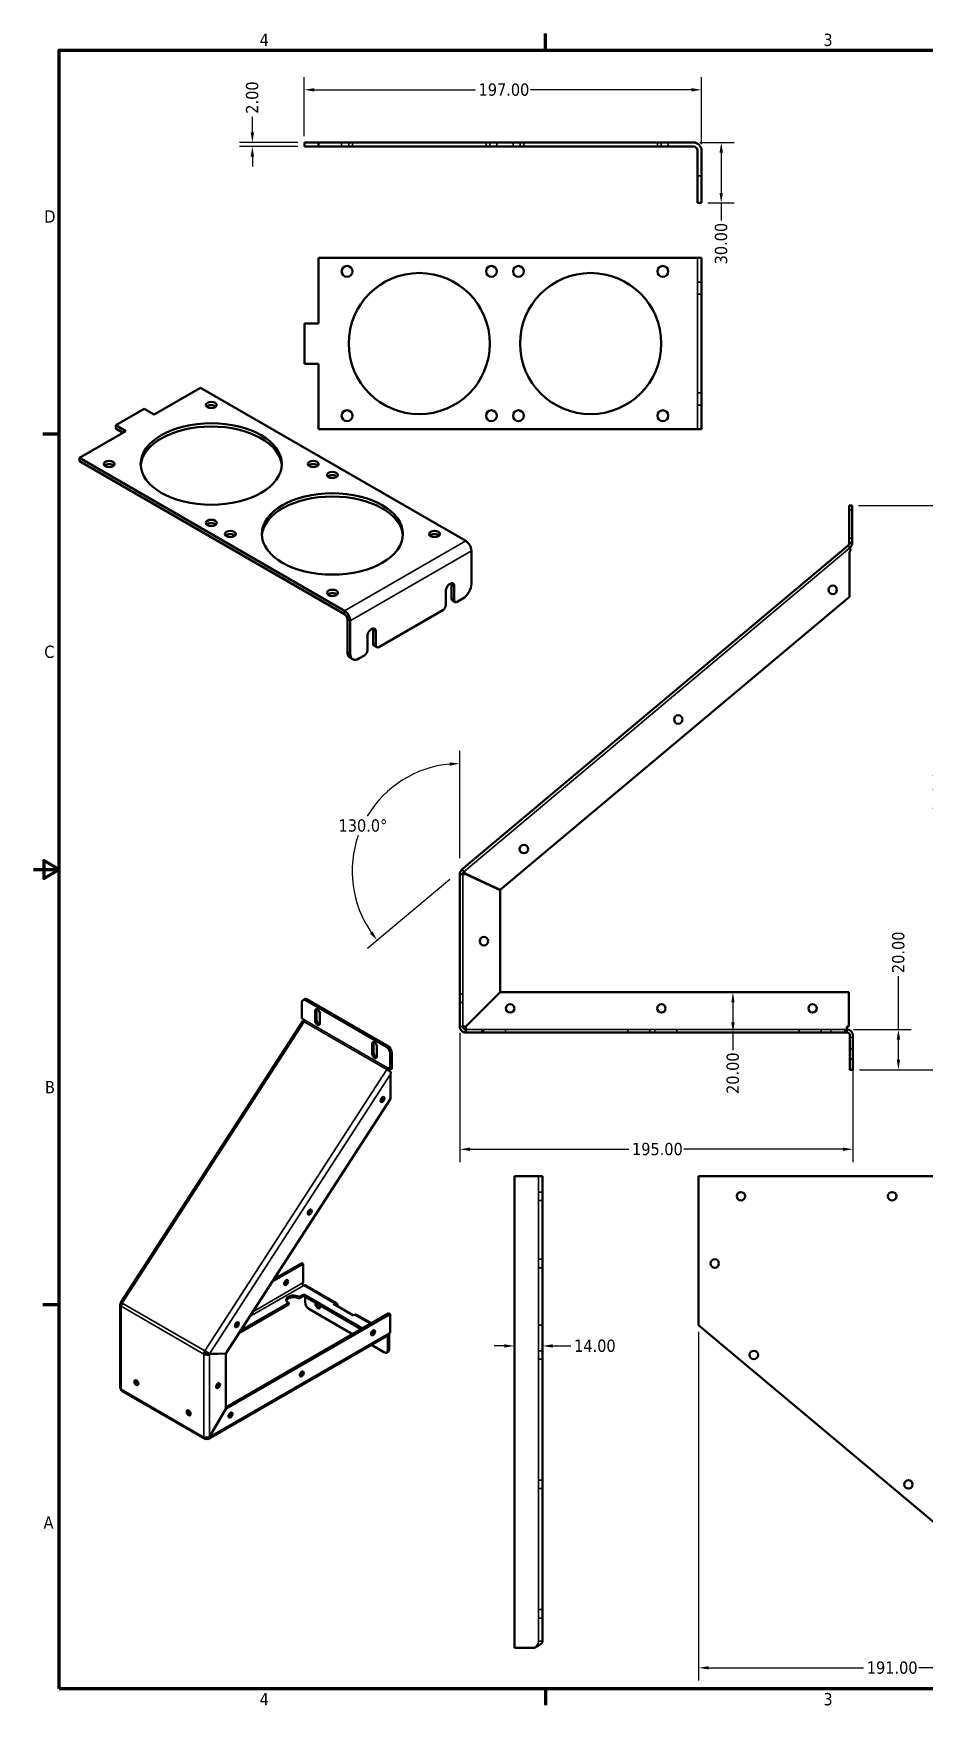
# Model space of a CAD drawing. Header units: millimetres. Extents: x 25 to 1092, y 13 to 851.
# Drawn here: x 25 to 467, y 17 to 846 of the extents above; entities that cross this region are included whole.
import ezdxf

# ---------------------------------------------------------------- set-up
doc = ezdxf.new("R2010")
doc.units = ezdxf.units.MM
doc.header["$LTSCALE"] = 2
for name, color, linetype, lineweight in [('Obramowanie (ANSI)', 7, 'Continuous', 70), ('Ukryty (ANSI)', 7, 'Continuous', 35), ('Widoczne (ANSI)', 7, 'Continuous', 50), ('Widoczne wąskie (ANSI)', 7, 'Continuous', 35), ('Wymiar (ANSI)', 7, 'Continuous', 25)]:
    doc.layers.add(name, color=color, linetype=linetype, lineweight=lineweight)
doc.styles.add('Tekst notatki (ANSI)', font='tahoma.ttf')
doc.dimstyles.new('Domyślne - mm (ANSI)', dxfattribs={"dimscale": 2, "dimtxt": 3.048, "dimasz": 2.5, "dimexe": 3.175, "dimexo": 1.6002, "dimgap": 0.8, "dimtad": 0, "dimtoh": 1, "dimrnd": 1e-08, "dimzin": 4, "dimdsep": 46, "dimtxsty": 'Tekst notatki (ANSI)', "dimcen": 0.09, "dimdle": 10, "dimclrd": 256, "dimclre": 256, "dimclrt": 256, "dimadec": 1, "dimazin": 1, "dimtfac": 1, "dimtofl": 0, "dimtmove": 0, "dimatfit": 3, "dimfxl": 1, "dimtolj": 1, "dimtzin": 4, "dimlwd": -1, "dimlwe": -1, "dimarcsym": 0})

# ---------------------------------------------------------------- blocks, each defined once
blk = doc.blocks.new('Ramki Default Border')
at = {"layer": 'Obramowanie (ANSI)'}
for p, q in [((139.7, 419.1), (139.7, 423.16)), ((19.05, 323.85), (14.99, 323.85)), ((19.05, 107.95), (14.99, 107.95)), ((139.7, 12.7), (139.7, 8.64))]:
    blk.add_line(p, q, dxfattribs=at)
at = {"layer": 'Obramowanie (ANSI)', "flags": 128}
for points in [[(19.05, 12.7), (19.05, 419.1), (539.75, 419.1), (539.75, 12.7), (19.05, 12.7)], [(12.7, 215.9), (19.05, 215.9), (15.24, 218.1), (15.24, 213.7), (19.05, 215.9)]]:
    blk.add_lwpolyline(points, dxfattribs=at)
at = {"layer": 'Obramowanie (ANSI)', "char_height": 3.05, "attachment_point": 7, "style": 'Tekst notatki (ANSI)'}
for s, insert in [('4', (68.79, 420.12)), ('3', (208.6, 420.05)), ('D', (15.39, 376.3)), ('C', (15.39, 268.3)), ('B', (15.58, 160.4)), ('A', (15.21, 52.45)), ('4', (68.79, 8.64)), ('3', (208.6, 8.57))]:
    blk.add_mtext(s, dxfattribs=dict(at, insert=insert))
blk = doc.blocks.new('*D5')
at = {"layer": 'Defpoints', "color": 0, "transparency": 16777216}
for p in [(352.75, 792.36), (366.52, 792.36), (356.75, 762.36)]:
    blk.add_point(p, dxfattribs=at)
at = {"layer": 'Wymiar (ANSI)', "transparency": 16777216}
for p, q in [((355.95, 792.36), (372.87, 792.36)), ((366.52, 787.36), (366.52, 767.36)), ((359.95, 762.36), (372.87, 762.36)), ((366.52, 762.36), (366.52, 753.59))]:
    blk.add_line(p, q, dxfattribs=at)
for points in [[(365.69, 787.36), (367.35, 787.36), (366.52, 792.36)], [(365.69, 767.36), (367.35, 767.36), (366.52, 762.36)]]:
    blk.add_solid(points, dxfattribs=at)
at = {"layer": 'Wymiar (ANSI)', "transparency": 16777216, "insert": (363.34, 731.88), "char_height": 6.096, "attachment_point": 1, "rotation": 90, "style": 'Tekst notatki (ANSI)'}
blk.add_mtext('\\A1;30.00', dxfattribs=at)
blk = doc.blocks.new('*D6')
at = {"layer": 'Defpoints', "color": 0, "transparency": 16777216}
for p in [(159.75, 818.47), (159.75, 792.36), (356.75, 788.36)]:
    blk.add_point(p, dxfattribs=at)
at = {"layer": 'Wymiar (ANSI)', "transparency": 16777216}
for p, q in [((159.75, 795.56), (159.75, 824.82)), ((356.75, 791.56), (356.75, 824.82)), ((164.75, 818.47), (244.57, 818.47)), ((351.75, 818.47), (271.93, 818.47))]:
    blk.add_line(p, q, dxfattribs=at)
for points in [[(164.75, 819.3), (164.75, 817.64), (159.75, 818.47)], [(351.75, 819.3), (351.75, 817.64), (356.75, 818.47)]]:
    blk.add_solid(points, dxfattribs=at)
at = {"layer": 'Wymiar (ANSI)', "transparency": 16777216, "insert": (246.17, 821.64), "char_height": 6.096, "attachment_point": 1, "style": 'Tekst notatki (ANSI)'}
blk.add_mtext('\\A1;197.00', dxfattribs=at)
blk = doc.blocks.new('*D7')
at = {"layer": 'Defpoints', "color": 0, "transparency": 16777216}
for p in [(133.97, 790.36), (159.75, 792.36), (159.75, 790.36)]:
    blk.add_point(p, dxfattribs=at)
at = {"layer": 'Wymiar (ANSI)', "transparency": 16777216}
for p, q in [((133.97, 797.36), (133.97, 805.02)), ((156.55, 792.36), (127.62, 792.36)), ((156.55, 790.36), (127.62, 790.36)), ((133.97, 785.36), (133.97, 780.36))]:
    blk.add_line(p, q, dxfattribs=at)
for points in [[(133.14, 797.36), (134.8, 797.36), (133.97, 792.36)], [(133.14, 785.36), (134.8, 785.36), (133.97, 790.36)]]:
    blk.add_solid(points, dxfattribs=at)
at = {"layer": 'Wymiar (ANSI)', "transparency": 16777216, "insert": (130.79, 806.62), "char_height": 6.096, "attachment_point": 1, "rotation": 90, "style": 'Tekst notatki (ANSI)'}
blk.add_mtext('\\A1;2.00', dxfattribs=at)
blk = doc.blocks.new('*D13')
at = {"layer": 'Defpoints', "color": 0, "transparency": 16777216}
for p in [(200.21, 469.76), (236.85, 434.13), (234.39, 428.87), (236.85, 430.93)]:
    blk.add_point(p, dxfattribs=at)
at = {"layer": 'Wymiar (ANSI)', "transparency": 16777216}
for p, q in [((236.85, 437.33), (236.85, 490.67)), ((231.94, 426.81), (191.08, 392.53))]:
    blk.add_line(p, q, dxfattribs=at)
for start, end in [(95.36761, 149.19948), (160.53774, 214.63239)]:
    blk.add_arc((236.85, 430.93), 53.39, start, end, dxfattribs=at)
for points in [[(231.81, 484.92), (231.89, 483.25), (236.85, 484.32)], [(193.58, 401.09), (192.25, 400.08), (195.95, 396.61)]]:
    blk.add_solid(points, dxfattribs=at)
at = {"layer": 'Wymiar (ANSI)', "transparency": 16777216, "insert": (176.73, 456.67), "char_height": 6.096, "attachment_point": 1, "style": 'Tekst notatki (ANSI)'}
blk.add_mtext('\\A1;130.0°', dxfattribs=at)
blk = doc.blocks.new('*D14')
at = {"layer": 'Defpoints', "color": 0, "transparency": 16777216}
for p in [(428.85, 352.43), (431.85, 332.43), (454.41, 332.43)]:
    blk.add_point(p, dxfattribs=at)
at = {"layer": 'Wymiar (ANSI)', "transparency": 16777216}
for p, q in [((454.41, 352.43), (454.41, 378.83)), ((432.05, 352.43), (460.76, 352.43)), ((454.41, 337.43), (454.41, 347.43)), ((435.05, 332.43), (460.76, 332.43))]:
    blk.add_line(p, q, dxfattribs=at)
for points in [[(453.57, 347.43), (455.24, 347.43), (454.41, 352.43)], [(453.57, 337.43), (455.24, 337.43), (454.41, 332.43)]]:
    blk.add_solid(points, dxfattribs=at)
at = {"layer": 'Wymiar (ANSI)', "transparency": 16777216, "insert": (451.23, 380.43), "char_height": 6.096, "attachment_point": 1, "rotation": 90, "style": 'Tekst notatki (ANSI)'}
blk.add_mtext('\\A1;20.00', dxfattribs=at)
blk = doc.blocks.new('*D15')
at = {"layer": 'Defpoints', "color": 0, "transparency": 16777216}
for p in [(372.33, 370.93), (372.33, 370.93), (372.33, 350.93)]:
    blk.add_point(p, dxfattribs=at)
at = {"layer": 'Wymiar (ANSI)', "transparency": 16777216}
for p, q in [((372.33, 365.93), (372.33, 355.93)), ((372.33, 350.93), (372.33, 342.13))]:
    blk.add_line(p, q, dxfattribs=at)
for points in [[(371.5, 365.93), (373.16, 365.93), (372.33, 370.93)], [(371.5, 355.93), (373.16, 355.93), (372.33, 350.93)]]:
    blk.add_solid(points, dxfattribs=at)
at = {"layer": 'Wymiar (ANSI)', "transparency": 16777216, "insert": (369.15, 320.47), "char_height": 6.096, "attachment_point": 1, "rotation": 90, "style": 'Tekst notatki (ANSI)'}
blk.add_mtext('\\A1;20.00', dxfattribs=at)
blk = doc.blocks.new('*D16')
at = {"layer": 'Defpoints', "color": 0, "transparency": 16777216}
for p in [(236.85, 353.93), (431.85, 336.43), (236.85, 293.05)]:
    blk.add_point(p, dxfattribs=at)
at = {"layer": 'Wymiar (ANSI)', "transparency": 16777216}
for p, q in [((236.85, 350.73), (236.85, 286.7)), ((431.85, 333.23), (431.85, 286.7)), ((241.85, 293.05), (320.67, 293.05)), ((426.85, 293.05), (348.02, 293.05))]:
    blk.add_line(p, q, dxfattribs=at)
for points in [[(241.85, 293.88), (241.85, 292.21), (236.85, 293.05)], [(426.85, 293.88), (426.85, 292.21), (431.85, 293.05)]]:
    blk.add_solid(points, dxfattribs=at)
at = {"layer": 'Wymiar (ANSI)', "transparency": 16777216, "insert": (322.27, 296.22), "char_height": 6.096, "attachment_point": 1, "style": 'Tekst notatki (ANSI)'}
blk.add_mtext('\\A1;195.00', dxfattribs=at)
blk = doc.blocks.new('*D17')
at = {"layer": 'Defpoints', "color": 0, "transparency": 16777216}
for p in [(431.47, 612.27), (474.72, 612.27), (431.85, 332.43)]:
    blk.add_point(p, dxfattribs=at)
at = {"layer": 'Wymiar (ANSI)', "transparency": 16777216}
for p, q in [((434.67, 612.27), (481.07, 612.27)), ((474.72, 607.27), (474.72, 486.22)), ((474.72, 337.43), (474.72, 458.48)), ((435.05, 332.43), (481.07, 332.43))]:
    blk.add_line(p, q, dxfattribs=at)
for points in [[(473.88, 607.27), (475.55, 607.27), (474.72, 612.27)], [(473.88, 337.43), (475.55, 337.43), (474.72, 332.43)]]:
    blk.add_solid(points, dxfattribs=at)
at = {"layer": 'Wymiar (ANSI)', "transparency": 16777216, "insert": (471.53, 460.08), "char_height": 6.096, "attachment_point": 1, "rotation": 90, "style": 'Tekst notatki (ANSI)'}
blk.add_mtext('\\A1;279.85', dxfattribs=at)
blk = doc.blocks.new('*D18')
at = {"layer": 'Defpoints', "color": 0, "transparency": 16777216}
for p in [(263.93, 195.49), (263.93, 195.49), (277.93, 195.49)]:
    blk.add_point(p, dxfattribs=at)
at = {"layer": 'Wymiar (ANSI)', "transparency": 16777216}
for p, q in [((258.93, 195.49), (253.93, 195.49)), ((282.93, 195.49), (291.96, 195.49))]:
    blk.add_line(p, q, dxfattribs=at)
for points in [[(258.93, 196.32), (258.93, 194.66), (263.93, 195.49)], [(282.93, 196.32), (282.93, 194.66), (277.93, 195.49)]]:
    blk.add_solid(points, dxfattribs=at)
at = {"layer": 'Wymiar (ANSI)', "transparency": 16777216, "insert": (293.56, 198.66), "char_height": 6.096, "attachment_point": 1, "style": 'Tekst notatki (ANSI)'}
blk.add_mtext('\\A1;14.00', dxfattribs=at)
blk = doc.blocks.new('*D19')
at = {"layer": 'Defpoints', "color": 0, "transparency": 16777216}
for p in [(355.3, 205.73), (546.3, 45.73), (546.3, 35.86)]:
    blk.add_point(p, dxfattribs=at)
at = {"layer": 'Wymiar (ANSI)', "transparency": 16777216}
for p, q in [((355.3, 202.53), (355.3, 29.51)), ((546.3, 42.53), (546.3, 29.51)), ((360.3, 35.86), (437.12, 35.86)), ((541.3, 35.86), (464.48, 35.86))]:
    blk.add_line(p, q, dxfattribs=at)
for points in [[(360.3, 36.69), (360.3, 35.02), (355.3, 35.86)], [(541.3, 36.69), (541.3, 35.02), (546.3, 35.86)]]:
    blk.add_solid(points, dxfattribs=at)
at = {"layer": 'Wymiar (ANSI)', "transparency": 16777216, "insert": (438.72, 39.03), "char_height": 6.096, "attachment_point": 1, "style": 'Tekst notatki (ANSI)'}
blk.add_mtext('\\A1;191.00', dxfattribs=at)

msp = doc.modelspace()

# ---------------------------------------------------------------- linework, layer by layer
at = {"layer": 'Ukryty (ANSI)'}
for p, q in [((178.253, 790.363), (178.253, 792.363)), ((181.753, 792.363), (181.753, 790.363)), ((183.653, 790.363), (183.653, 792.363)), ((249.853, 790.363), (249.853, 792.363)), ((251.753, 792.363), (251.753, 790.363)), ((255.253, 790.363), (255.253, 792.363)), ((263.253, 790.363), (263.253, 792.363)), ((266.753, 792.363), (266.753, 790.363)), ((268.653, 790.363), (268.653, 792.363)), ((334.853, 790.363), (334.853, 792.363)), ((336.753, 792.363), (336.753, 790.363)), ((340.253, 790.363), (340.253, 792.363)), ((354.753, 775.863), (356.753, 775.863)), ((354.753, 650.131), (354.753, 735.131)), ((354.753, 723.131), (356.753, 723.131)), ((356.753, 717.131), (354.753, 717.131)), ((354.753, 668.131), (356.753, 668.131)), ((356.753, 662.131), (354.753, 662.131)), ((431.466, 610.174), (429.966, 610.174)), ((430.355, 591.343), (238.881, 430.677)), ((431.466, 596.174), (429.966, 596.174)), ((238.345, 429.528), (238.345, 353.927)), ((238.345, 370.027), (236.845, 370.027)), ((238.345, 365.827), (236.845, 365.827)), ((239.845, 352.427), (428.845, 352.427)), ((247.845, 350.927), (247.845, 352.427)), ((248.545, 352.427), (248.545, 350.927)), ((248.554, 352.427), (248.554, 350.927)), ((259.537, 350.927), (259.537, 352.427)), ((259.545, 352.427), (259.545, 350.927)), ((320.145, 352.427), (320.145, 350.927)), ((320.154, 352.427), (320.154, 350.927)), ((331.137, 350.927), (331.137, 352.427)), ((331.145, 352.427), (331.145, 350.927)), ((333.545, 352.427), (333.545, 350.927)), ((333.554, 352.427), (333.554, 350.927)), ((344.537, 350.927), (344.537, 352.427)), ((344.545, 352.427), (344.545, 350.927)), ((405.145, 352.427), (405.145, 350.927)), ((405.154, 352.427), (405.154, 350.927)), ((416.137, 350.927), (416.137, 352.427)), ((416.145, 352.427), (416.145, 350.927)), ((420.845, 350.927), (420.845, 352.427)), ((427.845, 350.927), (427.845, 352.427)), ((431.845, 348.427), (430.345, 348.427)), ((431.845, 342.927), (430.345, 342.927)), ((431.845, 337.927), (430.345, 337.927)), ((275.926, 49.084), (275.926, 279.733)), ((277.926, 271.833), (275.926, 271.833)), ((277.926, 267.633), (275.926, 267.633)), ((277.926, 238.483), (275.926, 238.483)), ((277.926, 234.283), (275.926, 234.283)), ((277.926, 205.733), (275.926, 205.733)), ((277.926, 193.133), (275.926, 193.133)), ((277.926, 188.933), (275.926, 188.933)), ((277.926, 128.918), (275.926, 128.918)), ((277.926, 124.718), (275.926, 124.718)), ((277.926, 64.702), (275.926, 64.702)), ((277.926, 60.502), (275.926, 60.502)), ((276.473, 49.084), (275.926, 49.084)), ((277.926, 49.084), (276.473, 49.084))]:
    msp.add_line(p, q, dxfattribs=at)
msp.add_open_spline([(275.926, 49.084), (275.926, 48.276), (275.456, 47.469), (274.769, 46.661), (274.506, 46.352), (274.216, 46.043), (273.926, 45.733)], degree=3, knots=[0, 0, 0, 0, 1.1358119, 1.1358119, 1.1358119, 1.5707963, 1.5707963, 1.5707963, 1.5707963], dxfattribs=at)
at = {"layer": 'Widoczne (ANSI)'}
for p, q in [((159.753, 792.363), (159.753, 790.363)), ((159.753, 792.363), (166.753, 792.363)), ((159.753, 790.363), (166.753, 790.363)), ((166.753, 790.363), (166.753, 792.363)), ((352.753, 792.363), (166.753, 792.363)), ((352.753, 790.363), (166.753, 790.363)), ((354.753, 788.363), (354.753, 768.363)), ((356.753, 788.363), (356.753, 768.363)), ((354.753, 762.363), (354.753, 768.363)), ((356.753, 768.363), (356.753, 762.363)), ((354.753, 762.363), (356.753, 762.363)), ((166.753, 702.631), (166.753, 735.131)), ((166.753, 735.131), (352.753, 735.131)), ((356.753, 735.131), (352.753, 735.131)), ((356.753, 735.131), (356.753, 650.131)), ((159.753, 702.631), (159.753, 682.631)), ((166.753, 702.631), (159.753, 702.631)), ((159.753, 682.631), (166.753, 682.631)), ((166.753, 650.131), (166.753, 682.631)), ((85.293, 657.412), (108.274, 670.68)), ((108.274, 670.68), (239.796, 594.746)), ((80.344, 660.27), (66.201, 652.105)), ((85.293, 657.412), (80.344, 660.27)), ((48.17, 635.979), (71.151, 649.247)), ((66.201, 652.105), (66.201, 650.472)), ((66.201, 652.105), (71.151, 649.247)), ((66.201, 650.472), (69.737, 648.431)), ((352.753, 650.131), (166.753, 650.131)), ((356.753, 650.131), (352.753, 650.131)), ((48.17, 634.346), (48.17, 635.979)), ((179.692, 560.045), (48.17, 635.979)), ((179.692, 558.412), (48.17, 634.346)), ((429.966, 608.275), (429.966, 612.275)), ((431.466, 612.275), (429.966, 612.275)), ((429.966, 608.275), (429.966, 593.674)), ((431.466, 612.275), (431.466, 608.275)), ((431.466, 593.674), (431.466, 608.275)), ((237.917, 431.826), (429.43, 592.525)), ((242.625, 589.847), (242.625, 573.517)), ((430.105, 591.72), (429.43, 592.525)), ((429.966, 593.674), (431.466, 593.674)), ((430.166, 567.034), (430.166, 589.226)), ((430.394, 591.375), (430.355, 591.343)), ((232.725, 566.169), (232.725, 573.109)), ((234.139, 572.292), (234.139, 565.352)), ((229.897, 562.903), (229.897, 569.843)), ((234.553, 564.436), (233.139, 565.253)), ((235.553, 564.536), (238.382, 566.169)), ((256.888, 421.636), (430.166, 567.034)), ((181.106, 555.962), (181.106, 539.632)), ((196.663, 542.082), (228.482, 560.453)), ((182.52, 555.146), (182.52, 538.816)), ((191.006, 540.449), (191.006, 547.389)), ((193.834, 543.715), (193.834, 550.655)), ((195.248, 549.839), (195.248, 542.898)), ((195.663, 541.983), (194.248, 542.799)), ((183.763, 536.069), (182.349, 536.886)), ((186.763, 536.366), (189.592, 537.999)), ((237.917, 431.826), (238.345, 431.316)), ((238.345, 431.316), (238.881, 430.677)), ((236.845, 429.528), (237.512, 429.528)), ((236.845, 429.528), (236.845, 353.927)), ((237.512, 429.528), (238.345, 429.528)), ((239.845, 429.473), (256.845, 421.546)), ((239.888, 429.564), (256.888, 421.636)), ((256.845, 421.546), (256.845, 370.998)), ((158.539, 357.881), (158.539, 365.829)), ((159.799, 367.458), (159.091, 367.05)), ((160.425, 366.918), (200.494, 343.783)), ((161.132, 367.326), (201.201, 344.192)), ((239.845, 353.998), (256.845, 370.998)), ((239.916, 353.927), (256.916, 370.927)), ((256.916, 370.927), (429.845, 370.927)), ((429.845, 353.927), (429.845, 370.927)), ((158.926, 356.647), (68.663, 217.076)), ((158.539, 357.881), (159.953, 357.065)), ((165.139, 356.792), (165.139, 361.691)), ((165.846, 362.1), (165.846, 357.201)), ((167.496, 360.331), (167.496, 355.432)), ((236.845, 353.927), (238.345, 353.927)), ((239.845, 350.927), (239.845, 352.427)), ((239.845, 350.927), (428.845, 350.927)), ((428.845, 353.927), (429.845, 353.927)), ((428.845, 353.927), (428.845, 350.927)), ((430.345, 349.427), (430.345, 336.427)), ((431.845, 349.427), (431.845, 336.427)), ((193.423, 340.462), (193.423, 345.361)), ((194.13, 345.77), (194.13, 340.871)), ((195.78, 344.001), (195.78, 339.102)), ((202.38, 340.517), (202.38, 332.57)), ((203.087, 332.978), (203.087, 340.926)), ((200.966, 333.386), (202.38, 332.57)), ((202.38, 332.57), (203.087, 332.978)), ((430.345, 332.427), (430.345, 336.427)), ((430.345, 332.427), (431.845, 332.427)), ((431.845, 336.427), (431.845, 332.427)), ((202.474, 318.124), (202.474, 330.204)), ((120.79, 191.819), (202.474, 318.124)), ((263.926, 279.733), (273.926, 279.733)), ((263.926, 45.733), (263.926, 279.733)), ((277.926, 279.733), (273.926, 279.733)), ((277.926, 279.733), (277.926, 49.084)), ((355.304, 279.733), (542.304, 279.733)), ((355.304, 205.733), (355.304, 279.733)), ((143.706, 227.253), (159.19, 236.192)), ((144.549, 228.556), (158.482, 236.6)), ((159.19, 236.192), (158.482, 236.6)), ((159.19, 226.939), (159.19, 236.192)), ((158.718, 226.666), (159.19, 226.939)), ((175.746, 216.695), (160.425, 225.541)), ((68.33, 215.956), (68.33, 174.838)), ((68.916, 216.757), (69.033, 216.762)), ((68.916, 216.757), (69.317, 216.526)), ((68.936, 216.818), (69.348, 216.58)), ((152.028, 216), (127.133, 201.627)), ((127.976, 202.93), (152.028, 216.816)), ((152.028, 216), (152.028, 216.816)), ((157.206, 219.806), (159.425, 221.087)), ((159.425, 220.271), (157.206, 218.989)), ((157.206, 219.806), (157.206, 218.989)), ((159.425, 221.087), (188.652, 204.213)), ((159.425, 220.271), (159.425, 221.087)), ((187.945, 203.804), (159.425, 220.271)), ((160.132, 217.141), (160.132, 219.862)), ((174.275, 216.324), (174.746, 216.596)), ((184.174, 210.609), (174.275, 216.324)), ((176.16, 215.78), (176.16, 215.235)), ((120.77, 165.021), (201.616, 211.697)), ((120.803, 164.224), (202.323, 211.289)), ((183.703, 201.355), (162.018, 213.875)), ((184.645, 210.881), (184.174, 210.609)), ((193.009, 206.728), (185.645, 210.98)), ((202.323, 211.289), (201.616, 211.697)), ((202.323, 202.035), (202.323, 211.289)), ((201.437, 200.848), (112.359, 149.418)), ((192.895, 201.763), (192.876, 201.752)), ((192.88, 201.772), (192.895, 201.763)), ((201.145, 200.539), (201.145, 193.462)), ((201.852, 201.763), (202.323, 202.035)), ((201.852, 200.947), (201.852, 193.87)), ((355.304, 205.733), (542.304, 49.084)), ((109.928, 191.476), (110.242, 191.657)), ((110.242, 191.657), (110.635, 191.884)), ((110.433, 193.019), (110.635, 192.857)), ((110.635, 192.857), (110.887, 192.656)), ((111.243, 192.452), (110.66, 192.116)), ((112.166, 191.859), (112.049, 191.854)), ((112.756, 191.446), (112.049, 191.854)), ((112.776, 191.507), (112.069, 191.915)), ((112.756, 191.446), (120.77, 191.758)), ((112.776, 191.507), (120.79, 191.819)), ((120.77, 191.758), (120.673, 191.814)), ((120.77, 191.758), (120.77, 164.243)), ((199.259, 192.374), (193.009, 195.982)), ((201.299, 192.65), (200.592, 192.241)), ((158.646, 181.99), (157.521, 181.34)), ((69.33, 173.087), (110.342, 149.408)), ((112.756, 150.362), (120.77, 164.243)), ((112.79, 150.343), (120.803, 164.224)), ((120.803, 164.224), (120.77, 164.243)), ((123.291, 161.577), (122.166, 160.928)), ((111.342, 149.507), (111.342, 150.005)), ((112.79, 150.343), (112.756, 150.362)), ((273.926, 45.733), (263.926, 45.733))]:
    msp.add_line(p, q, dxfattribs=at)
for centre, radius in [((180.953, 728.431), 2.7), ((252.553, 728.431), 2.7), ((265.953, 728.431), 2.7), ((337.553, 728.431), 2.7), ((216.753, 692.631), 35), ((301.753, 692.631), 35), ((180.953, 656.831), 2.7), ((252.553, 656.831), 2.7), ((265.953, 656.831), 2.7), ((337.553, 656.831), 2.7), ((421.822, 570.476), 2.1), ((345.218, 506.198), 2.1), ((268.614, 441.919), 2.1), ((248.845, 396.272), 2.1), ((261.845, 362.927), 2.1), ((336.845, 362.927), 2.1), ((411.845, 362.927), 2.1), ((376.304, 269.733), 2.1), ((451.304, 269.733), 2.1), ((363.304, 236.383), 2.1), ((382.704, 191.033), 2.1), ((459.362, 126.818), 2.1)]:
    msp.add_circle(centre, radius, dxfattribs=at)
for centre, radius, start, end in [((352.753, 788.363), 4, 0, 90), ((352.753, 788.363), 2, 0, 90), ((428.466, 593.674), 1.5, 310, 0), ((428.466, 593.674), 3, 310, 0), ((239.845, 429.528), 3, 130, 180), ((239.845, 429.528), 1.5, 130, 180), ((239.845, 353.927), 3, 180, 210), ((239.845, 353.927), 3, 210, 240), ((239.845, 353.927), 1.5, 180, 270), ((239.845, 353.927), 3, 240, 270), ((428.845, 349.427), 3, 0, 90), ((428.845, 349.427), 1.5, 0, 90)]:
    msp.add_arc(centre, radius, start, end, dxfattribs=at)
for centre, major_axis in [((113.578, 662.148), (-2.7, 0)), ((113.578, 632.917), (35, 0)), ((62.949, 632.917), (-2.7, 0)), ((164.206, 632.917), (-2.7, 0)), ((173.682, 627.447), (-2.7, 0)), ((173.682, 598.216), (35, 0)), ((113.578, 603.687), (-2.7, 0)), ((123.053, 598.216), (-2.7, 0)), ((224.31, 598.216), (-2.7, 0)), ((173.682, 568.985), (-2.7, 0)), ((198.541, 317.726), (0.7, 1.212)), ((162.429, 261.888), (0.7, 1.212)), ((150.704, 226.939), (0.7, 1.212)), ((126.318, 206.05), (0.7, 1.212)), ((193.838, 202.035), (0.7, 1.212)), ((158.482, 181.623), (0.7, 1.212)), ((76.458, 177.268), (0.7, -1.212)), ((116.999, 175.823), (0.7, 1.212)), ((102.385, 162.299), (0.7, -1.212)), ((123.127, 161.211), (0.7, 1.212))]:
    msp.add_ellipse(centre, major_axis=major_axis, ratio=0.5773503, dxfattribs=at)
for centre, major_axis, ratio, start_param, end_param in [((113.578, 660.515), (-2.7, 0), 0.5773503, 3.6928783, 5.7318997), ((113.578, 631.284), (35, 0), 0.5773503, 0.0404171, 3.1011755), ((62.949, 631.284), (-2.7, 0), 0.5773503, 3.6928783, 5.7318997), ((164.206, 631.284), (-2.7, 0), 0.5773503, 3.6928783, 5.7318997), ((173.682, 625.814), (-2.7, 0), 0.5773503, 3.6928783, 5.7318997), ((173.682, 596.583), (35, 0), 0.5773503, 0.0404171, 3.1011755), ((113.578, 602.054), (-2.7, 0), 0.5773503, 3.6928783, 5.7318997), ((123.053, 596.583), (-2.7, 0), 0.5773503, 3.6928783, 5.7318997), ((224.31, 596.583), (-2.7, 0), 0.5773503, 3.6928783, 5.7318997), ((239.796, 591.48), (2, -3.464), 0.5773503, 0.7853982, 2.3561945), ((232.018, 571.068), (1.5, 2.598), 0.5773503, 5.4977871, 8.6393798), ((230.604, 571.884), (1.5, 2.598), 0.5773503, 5.4977871, 5.7923026), ((238.382, 571.068), (-3, -5.196), 0.5773503, 0.7853982, 2.3561945), ((173.682, 567.352), (-2.7, 0), 0.5773503, 3.6928783, 5.7318997), ((234.139, 566.985), (-1, -1.732), 0.5773503, 5.4977871, 6.2831853), ((235.553, 566.169), (-1, -1.732), 0.5773503, 5.4977871, 7.0685835), ((179.692, 556.779), (2, -3.464), 0.5773503, 0.7853982, 2.3561945), ((179.692, 556.779), (1, -1.732), 0.5773503, 0.7853982, 2.3561945), ((228.482, 562.086), (-1, -1.732), 0.5773503, 0.7853982, 2.3561945), ((193.127, 548.614), (1.5, 2.598), 0.5773503, 5.4977871, 8.6393798), ((191.713, 549.43), (1.5, 2.598), 0.5773503, 5.4977871, 5.7923026), ((185.349, 542.082), (-3, -5.196), 0.5773503, 5.4977871, 6.2831853), ((189.592, 539.632), (-1, -1.732), 0.5773503, 0.7853982, 2.3561945), ((195.248, 544.531), (-1, -1.732), 0.5773503, 5.4977871, 6.2831853), ((196.663, 543.715), (-1, -1.732), 0.5773503, 5.4977871, 7.0685835), ((186.763, 541.265), (-3, -5.196), 0.5773503, 5.4977871, 7.0685835), ((160.425, 364.74), (-1.333, 2.309), 0.5773503, 5.4977871, 7.0685835), ((161.132, 365.148), (-1.333, 2.309), 0.5773503, 5.4977871, 6.2831853), ((160.61, 355.567), (-1.679, 1.086), 0.0711624, 5.3296671, 6.1928656), ((159.246, 356.656), (-0.5, -0.866), 0.5773503, 1.4835299, 2.3561945), ((166.317, 361.011), (-0.833, 1.443), 0.5773503, 3.9269908, 7.0685835), ((166.317, 356.112), (0.833, -1.443), 0.5773503, 3.9269908, 7.0685835), ((167.024, 361.419), (0.833, -1.443), 0.5773503, 3.5797417, 3.9269908), ((167.024, 356.52), (0.833, -1.443), 0.5773503, 3.9269908, 5.8450363), ((194.602, 344.681), (-0.833, 1.443), 0.5773503, 3.9269908, 7.0685835), ((194.602, 339.782), (0.833, -1.443), 0.5773503, 3.9269908, 7.0685835), ((195.309, 345.089), (0.833, -1.443), 0.5773503, 3.5797417, 3.9269908), ((195.309, 340.19), (0.833, -1.443), 0.5773503, 3.9269908, 5.8450363), ((200.494, 341.606), (1.333, -2.309), 0.5773503, 0.7853982, 2.3561945), ((201.201, 342.014), (-1.333, 2.309), 0.5773503, 3.9269908, 5.4977871), ((200.258, 332.978), (0.5, 0.866), 0.5773503, 4.6251225, 5.4977871), ((201.622, 331.889), (1.679, -1.086), 0.0711624, 1.3248759, 2.1880744), ((200.258, 332.978), (-1, -1.732), 0.5773503, 1.5226872, 1.9321635), ((197.834, 318.135), (0.7, 1.212), 0.5773503, 3.671063, 5.753715), ((161.722, 262.297), (0.7, 1.212), 0.5773503, 3.671063, 5.753715), ((149.997, 227.347), (0.7, 1.212), 0.5773503, 3.671063, 5.753715), ((159.425, 226.258), (-0.5, 0.866), 0.5773503, 0.7853982, 2.3561945), ((159.425, 223.809), (1, 1.732), 0.5773503, 0, 0.7853982), ((70.33, 215.971), (1, 1.732), 0.5773503, 1.4835299, 2.3561945), ((154.476, 218.393), (-3.667, 0), 0.5773503, 3.8724183, 7.123156), ((154.476, 217.576), (-3.667, 0), 0.5773503, 3.8724183, 6.0891222), ((162.018, 216.052), (-1.333, 2.309), 0.5773503, 0.7853982, 2.3561945), ((166.496, 215.644), (0.833, -1.443), 0.5773503, 3.515474, 7.4801003), ((167.203, 216.052), (0.833, -1.443), 0.5773503, 4.1283487, 5.8450363), ((174.746, 214.963), (1, 1.732), 0.5773503, 5.4977871, 7.0685835), ((174.746, 214.963), (0.5, 0.866), 0.5773503, 5.9433484, 6.6230222), ((184.645, 209.248), (1, 1.732), 0.5773503, 0, 0.7853982), ((125.611, 206.458), (0.7, 1.212), 0.5773503, 3.671063, 5.753715), ((193.131, 202.444), (0.7, 1.212), 0.5773503, 3.671063, 5.753715), ((200.437, 200.13), (-0.5, -0.866), 0.5773503, 2.3561945, 2.5286205), ((200.437, 202.58), (1, -1.732), 0.5773503, 0, 0.7853982), ((200.437, 200.13), (-1, -1.732), 0.5773503, 2.3561945, 2.6278613), ((111.342, 192.292), (-1, -1.732), 0.5773503, 4.6251225, 5.4977871), ((111.342, 192.292), (0.5, 0.866), 0.5773503, 1.4835299, 2.3561945), ((199.259, 194.551), (1.333, -2.309), 0.5773503, 5.4977871, 7.0685835), ((199.966, 194.959), (1.333, -2.309), 0.5773503, 0, 0.7853982), ((157.775, 182.031), (0.7, 1.212), 0.5773503, 3.671063, 5.753715), ((77.165, 177.677), (0.7, -1.212), 0.5773503, 3.671063, 5.753715), ((80.654, 175.771), (-3.667, 0), 0.5773503, 5.7782547, 5.9286999), ((116.292, 176.231), (0.7, 1.212), 0.5773503, 3.671063, 5.753715), ((70.33, 174.819), (-1, -1.732), 0.5773503, 5.4977871, 6.0213859), ((70.33, 174.819), (-1, -1.732), 0.5773503, 6.0213859, 6.2831853), ((103.092, 162.707), (0.7, -1.212), 0.5773503, 3.671063, 5.753715), ((122.42, 161.619), (0.7, 1.212), 0.5773503, 3.671063, 5.753715), ((111.342, 151.14), (-1, -1.732), 0.5773503, 5.4977871, 6.0213859), ((111.342, 151.14), (-1, -1.732), 0.5773503, 6.0213859, 6.5449847), ((111.342, 151.14), (-1, -1.732), 0.5773503, 0.2617994, 0.7853982)]:
    msp.add_ellipse(centre, major_axis=major_axis, ratio=ratio, start_param=start_param, end_param=end_param, dxfattribs=at)
for points, knots in [([(430.105, 591.72), (430.108, 591.716), (430.111, 591.712), (430.203, 591.601), (430.295, 591.466), (430.446, 591.156), (430.504, 590.982), (430.567, 590.652), (430.58, 590.473), (430.555, 590.113), (430.516, 589.934), (430.405, 589.615), (430.323, 589.449), (430.202, 589.274), (430.184, 589.25), (430.166, 589.226)], [-0.88207344, -0.88207344, -0.88207344, -0.88207344, -0.88004344, -0.88004344, -0.82546708, -0.82546708, -0.77089073, -0.77089073, -0.72036429, -0.72036429, -0.66983785, -0.66983785, -0.6189893, -0.6189893, -0.61079437, -0.61079437, -0.61079437, -0.61079437]), ([(237.917, 431.826), (237.926, 431.834), (238.301, 431.406), (238.874, 430.742), (239.179, 430.389), (239.533, 429.977), (239.888, 429.564)], [0, 0, 0, 0, 0.6533768, 0.6533768, 0.6533768, 1, 1, 1, 1]), ([(236.845, 429.528), (236.845, 429.516), (237.414, 429.504), (238.292, 429.492), (238.757, 429.486), (239.301, 429.479), (239.845, 429.473)], [0, 0, 0, 0, 0.6533768, 0.6533768, 0.6533768, 1, 1, 1, 1]), ([(239.845, 429.473), (239.235, 429.487), (238.646, 429.502), (238.437, 429.516), (238.376, 429.52), (238.345, 429.524), (238.345, 429.528)], [-1, -1, -1, -1, -0.2229997, -0.2229997, -0.2229997, 0, 0, 0, 0]), ([(239.888, 429.564), (239.485, 430.022), (239.095, 430.464), (238.949, 430.615), (238.907, 430.659), (238.884, 430.68), (238.881, 430.677)], [-1, -1, -1, -1, -0.2229997, -0.2229997, -0.2229997, 0, 0, 0, 0]), ([(158.926, 356.647), (158.931, 356.654), (158.937, 356.658), (158.943, 356.659), (158.944, 356.66), (158.944, 356.66)], [0.855723476, 0.855723476, 0.855723476, 0.855723476, 0.880043438, 0.880043438, 0.882073436, 0.882073436, 0.882073436, 0.882073436]), ([(236.845, 353.927), (236.845, 353.942), (237.414, 353.958), (238.292, 353.973), (238.757, 353.981), (239.301, 353.99), (239.845, 353.998)], [0, 0, 0, 0, 0.6533768, 0.6533768, 0.6533768, 1, 1, 1, 1]), ([(239.845, 353.998), (239.235, 353.979), (238.646, 353.961), (238.437, 353.943), (238.376, 353.938), (238.345, 353.932), (238.345, 353.927)], [-1, -1, -1, -1, -0.2229997, -0.2229997, -0.2229997, 0, 0, 0, 0]), ([(239.916, 353.927), (239.898, 353.317), (239.88, 352.728), (239.861, 352.518), (239.856, 352.458), (239.851, 352.427), (239.845, 352.427)], [-1, -1, -1, -1, -0.2229997, -0.2229997, -0.2229997, 0, 0, 0, 0]), ([(239.869, 351.329), (239.877, 351.58), (239.884, 351.943), (239.892, 352.373), (239.9, 352.839), (239.908, 353.383), (239.916, 353.927)], [0.33333333, 0.33333333, 0.33333333, 0.33333333, 0.6533768, 0.6533768, 0.6533768, 1, 1, 1, 1]), ([(202.106, 331.74), (202.109, 331.738), (202.113, 331.735), (202.214, 331.667), (202.311, 331.587), (202.47, 331.409), (202.532, 331.31), (202.609, 331.12), (202.633, 331.016), (202.644, 330.8), (202.632, 330.688), (202.586, 330.481), (202.548, 330.367), (202.491, 330.239), (202.483, 330.221), (202.474, 330.204)], [-0.88207344, -0.88207344, -0.88207344, -0.88207344, -0.88004344, -0.88004344, -0.82546708, -0.82546708, -0.77089073, -0.77089073, -0.72036429, -0.72036429, -0.66983785, -0.66983785, -0.6189893, -0.6189893, -0.61079437, -0.61079437, -0.61079437, -0.61079437]), ([(68.916, 215.154), (68.432, 215.427), (68.224, 215.85), (68.388, 216.227), (68.474, 216.427), (68.659, 216.613), (68.916, 216.757)], [0, 0, 0, 0, 0.6533768, 0.6533768, 0.6533768, 1, 1, 1, 1]), ([(69.421, 216.697), (68.941, 216.983), (68.643, 217.127), (68.662, 217.066), (68.673, 217.033), (68.768, 216.946), (68.936, 216.818)], [0, 0, 0, 0, 0.6533768, 0.6533768, 0.6533768, 1, 1, 1, 1]), ([(109.928, 191.476), (110.412, 191.19), (111.155, 191.064), (111.819, 191.152), (112.172, 191.198), (112.5, 191.301), (112.756, 191.446)], [0, 0, 0, 0, 0.6533768, 0.6533768, 0.6533768, 1, 1, 1, 1]), ([(110.433, 193.019), (110.921, 192.746), (111.573, 192.341), (112.094, 191.99), (112.37, 191.804), (112.609, 191.635), (112.776, 191.507)], [0, 0, 0, 0, 0.6533768, 0.6533768, 0.6533768, 1, 1, 1, 1]), ([(112.049, 191.854), (111.761, 191.696), (111.289, 191.655), (110.92, 191.762), (110.815, 191.793), (110.717, 191.834), (110.635, 191.884)], [-1, -1, -1, -1, -0.2229997, -0.2229997, -0.2229997, 0, 0, 0, 0]), ([(112.069, 191.915), (111.879, 192.055), (111.501, 192.302), (111.162, 192.5), (111.065, 192.557), (110.972, 192.61), (110.887, 192.656)], [-1, -1, -1, -1, -0.2229997, -0.2229997, -0.2229997, 0, 0, 0, 0]), ([(109.928, 150.324), (110.412, 150.053), (111.155, 149.942), (111.819, 150.044), (112.172, 150.099), (112.5, 150.21), (112.756, 150.362)], [0, 0, 0, 0, 0.6533768, 0.6533768, 0.6533768, 1, 1, 1, 1]), ([(112.06, 149.324), (112.269, 149.345), (112.447, 149.444), (112.574, 149.609), (112.71, 149.788), (112.786, 150.045), (112.79, 150.343)], [0.33333333, 0.33333333, 0.33333333, 0.33333333, 0.6533768, 0.6533768, 0.6533768, 1, 1, 1, 1]), ([(277.926, 49.084), (277.926, 48.405), (277.276, 47.726), (276.236, 47.047), (275.566, 46.609), (274.747, 46.171), (273.926, 45.733)], [0, 0, 0, 0, 0.9551001, 0.9551001, 0.9551001, 1.5707963, 1.5707963, 1.5707963, 1.5707963])]:
    msp.add_open_spline(points, degree=3, knots=knots, dxfattribs=at)
for points in [[(239.845, 350.927), (239.853, 350.927), (239.861, 351.067), (239.869, 351.329)], [(68.916, 174.002), (68.545, 174.223), (68.337, 174.53), (68.333, 174.838)], [(111.342, 149.507), (111.593, 149.367), (111.843, 149.303), (112.06, 149.324)]]:
    msp.add_open_spline(points, degree=3, dxfattribs=at)
at = {"layer": 'Widoczne wąskie (ANSI)'}
for p, q in [((179.692, 560.045), (239.796, 594.746)), ((242.625, 589.847), (182.52, 555.146)), ((232.725, 573.109), (234.139, 572.292)), ((234.139, 565.352), (232.725, 566.169)), ((179.692, 558.412), (179.692, 560.045)), ((182.52, 555.146), (181.106, 555.962)), ((193.834, 550.655), (195.248, 549.839)), ((182.52, 538.816), (181.106, 539.632)), ((195.248, 542.898), (193.834, 543.715)), ((160.425, 366.918), (161.132, 367.326)), ((159.953, 357.065), (200.966, 333.386)), ((165.846, 362.1), (165.139, 361.691)), ((165.139, 356.792), (165.846, 357.201)), ((69.421, 216.697), (159.701, 356.293)), ((200.713, 332.615), (159.701, 356.293)), ((194.13, 345.77), (193.423, 345.361)), ((193.423, 340.462), (194.13, 340.871)), ((201.201, 344.192), (200.494, 343.783)), ((202.38, 340.517), (203.087, 340.926)), ((110.433, 193.019), (200.713, 332.615)), ((202.474, 330.204), (112.776, 191.507)), ((159.425, 225.442), (132.47, 209.879)), ((134.156, 212.485), (158.718, 226.666)), ((174.746, 216.596), (159.425, 225.442)), ((69.421, 216.697), (110.433, 193.019)), ((68.916, 174.002), (68.916, 215.154)), ((109.928, 191.476), (68.916, 215.154)), ((192.424, 206.39), (184.645, 210.881)), ((112.79, 150.343), (201.852, 201.763)), ((126.483, 206.422), (125.357, 205.772)), ((201.145, 200.539), (201.023, 200.609)), ((201.852, 200.947), (201.145, 200.539)), ((109.928, 191.476), (109.928, 150.324)), ((110.635, 192.265), (110.242, 191.657)), ((110.635, 192.857), (110.635, 192.265)), ((110.887, 192.656), (110.635, 192.265)), ((110.635, 192.265), (110.635, 191.884)), ((112.756, 191.446), (112.756, 150.362)), ((201.852, 193.87), (201.145, 193.462)), ((77.03, 177.871), (76.357, 177.482)), ((68.916, 174.002), (109.928, 150.324)), ((110.117, 149.617), (110.635, 149.916)), ((110.635, 150.071), (110.635, 149.916)), ((110.635, 149.916), (110.842, 150.035)), ((110.635, 149.916), (110.635, 149.318))]:
    msp.add_line(p, q, dxfattribs=at)
for points, knots in [([(112.049, 191.93), (112.006, 191.961), (111.959, 191.995), (111.844, 192.077), (111.773, 192.127), (111.585, 192.257), (111.461, 192.342), (111.238, 192.489), (111.143, 192.55), (110.958, 192.667), (110.868, 192.722), (110.73, 192.804), (110.681, 192.832), (110.635, 192.857)], [-0.29756752, -0.29756752, -0.29756752, -0.29756752, -0.25674539, -0.25674539, -0.2040262, -0.2040262, -0.12759394, -0.12759394, -0.07646298, -0.07646298, -0.02908592, -0.02908592, 0, 0, 0, 0]), ([(112.069, 191.915), (112.069, 191.915), (112.064, 191.919), (112.059, 191.922), (112.057, 191.924), (112.053, 191.927), (112.051, 191.928), (112.049, 191.93)], [-0.0824274924, -0.0824274924, -0.0824274924, -0.0824274924, -0.0801269112, -0.0801269112, -0.0778268387, -0.0778268387, -0.0761168017, -0.0761168017, -0.0761168017, -0.0761168017]), ([(112.06, 149.324), (112.061, 149.494), (112.063, 149.671), (112.066, 149.926), (112.067, 150.009), (112.068, 150.093)], [-0.26463261, -0.26463261, -0.26463261, -0.26463261, -0.16819724, -0.16819724, -0.12123337, -0.12123337, -0.12123337, -0.12123337])]:
    msp.add_open_spline(points, degree=3, knots=knots, dxfattribs=at)

# ---------------------------------------------------------------- block references
at = {"xscale": 2, "yscale": 2, "zscale": 2}
msp.add_blockref('Ramki Default Border', (0, 0), dxfattribs=at)

# ---------------------------------------------------------------- dimensions: what is measured, and where the dimension line sits
at = {"layer": 'Wymiar (ANSI)'}
for base, p1, p2, angle, override, picture, middle in [((133.969, 790.363), (159.753, 792.363), (159.753, 790.363), 90, {"dimgap": 0.8, "dimtoh": 0, "dimdec": 2, "dimtol": 0, "dimlim": 0, "dimtp": 0, "dimtm": 0, "dimtdec": 2, "dimatfit": 1}, '*D7', (133.969, 814.36)), ((159.753, 818.471), (356.753, 788.363), (159.753, 792.363), 180, {"dimgap": 0.8, "dimtoh": 0, "dimdec": 2, "dimtol": 0, "dimlim": 0, "dimtp": 0, "dimtm": 0, "dimtdec": 2, "dimatfit": 1}, '*D6', (258.253, 818.471)), ((366.519, 792.363), (356.753, 762.363), (352.753, 792.363), 90, {"dimgap": 0.8, "dimtoh": 0, "dimdec": 2, "dimtol": 0, "dimlim": 0, "dimtp": 0, "dimtm": 0, "dimtdec": 2, "dimatfit": 2}, '*D5', (366.519, 741.935)), ((474.716, 612.275), (431.845, 332.427), (431.466, 612.275), 90, {"dimgap": 0.8, "dimtoh": 0, "dimdec": 2, "dimtol": 0, "dimlim": 0, "dimtp": 0, "dimtm": 0, "dimtdec": 2, "dimatfit": 1}, '*D17', (474.716, 472.351)), ((454.408, 332.427), (428.845, 352.427), (431.845, 332.427), 270, {"dimgap": 0.8, "dimtoh": 0, "dimdec": 2, "dimtol": 0, "dimlim": 0, "dimtp": 0, "dimtm": 0, "dimtdec": 2, "dimatfit": 2}, '*D14', (454.408, 390.457)), ((372.33, 370.927), (372.33, 350.927), (372.33, 370.927), 270, {"dimgap": 0.8, "dimtoh": 0, "dimdec": 2, "dimse1": 1, "dimse2": 1, "dimtol": 0, "dimlim": 0, "dimtp": 0, "dimtm": 0, "dimtdec": 2, "dimatfit": 2}, '*D15', (372.33, 330.499)), ((236.845, 293.047), (431.845, 336.427), (236.845, 353.927), 180, {"dimgap": 0.8, "dimtoh": 0, "dimdec": 2, "dimtol": 0, "dimlim": 0, "dimtp": 0, "dimtm": 0, "dimtdec": 2, "dimatfit": 1}, '*D16', (334.345, 293.047)), ((263.926, 195.491), (277.926, 195.491), (263.926, 195.491), 180, {"dimgap": 0.8, "dimtoh": 0, "dimdec": 2, "dimse1": 1, "dimse2": 1, "dimtol": 0, "dimlim": 0, "dimtp": 0, "dimtm": 0, "dimtdec": 2, "dimatfit": 1}, '*D18', (303.354, 195.491))]:
    dim = msp.add_linear_dim(base=base, p1=p1, p2=p2, angle=angle, dimstyle='Domyślne - mm (ANSI)', override=override, dxfattribs=at)
    dim.commit()
    dim.dimension.update_dxf_attribs({"geometry": picture, "text_midpoint": middle, "dimtype": 160})
dim = msp.add_angular_dim_3p(base=(200.206, 469.762), center=(236.845, 430.927), p1=(236.845, 434.127), p2=(234.394, 428.87), dimstyle='Domyślne - mm (ANSI)', override={"dimgap": 0.8, "dimtih": 1, "dimadec": 1, "dimtol": 0, "dimlim": 0, "dimtp": 0, "dimtm": 0, "dimtdec": 0}, dxfattribs=at)
dim.commit()
dim.dimension.update_dxf_attribs({"geometry": '*D13', "text_midpoint": (188.456, 453.491), "dimtype": 165})
dim = msp.add_linear_dim(base=(546.304, 35.856), p1=(355.304, 205.733), p2=(546.304, 45.733), dimstyle='Domyślne - mm (ANSI)', override={"dimgap": 0.8, "dimtoh": 0, "dimdec": 2, "dimtol": 0, "dimlim": 0, "dimtp": 0, "dimtm": 0, "dimtdec": 2, "dimatfit": 1}, dxfattribs=at)
dim.commit()
dim.dimension.update_dxf_attribs({"geometry": '*D19', "text_midpoint": (450.804, 35.856), "dimtype": 160})

doc.saveas('drawing.dxf')
